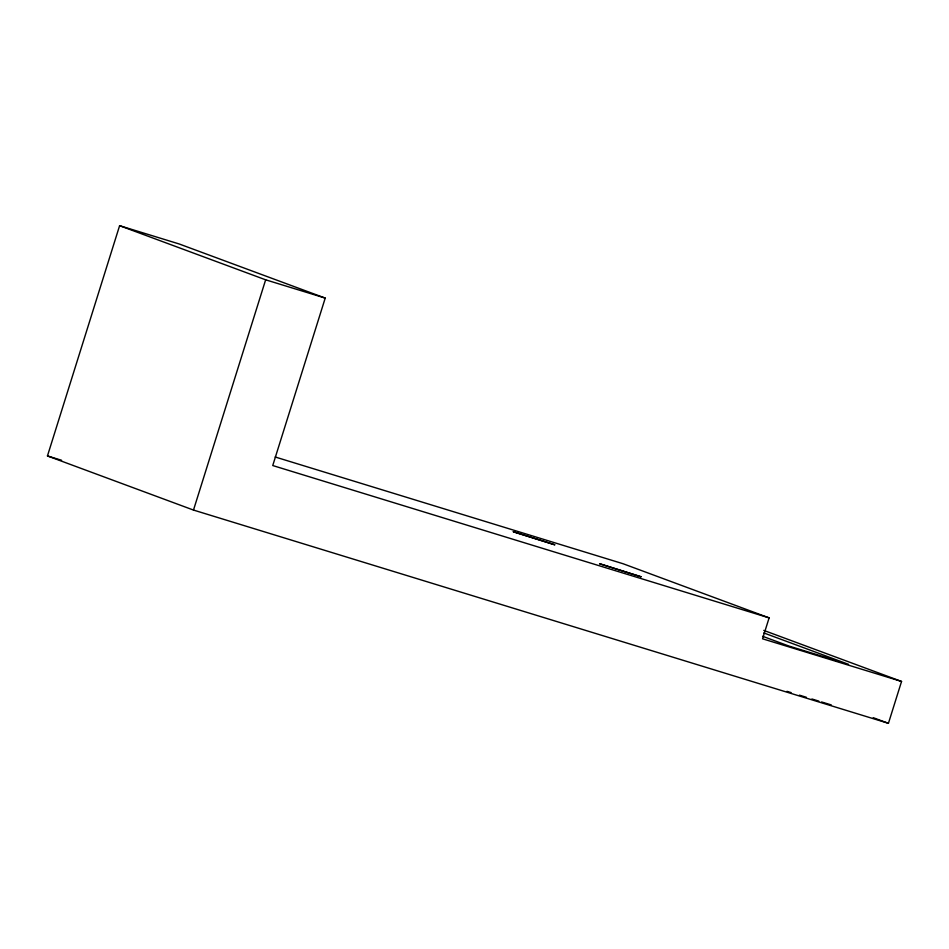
<?xml version="1.0" encoding="UTF-8"?>
<svg xmlns="http://www.w3.org/2000/svg" width="949" height="949" viewBox="0 0 949 949"><rect width="100%" height="100%" fill="white"/><g stroke="black" fill="none" stroke-linecap="round" stroke-linejoin="round"><path stroke-width="1.42" d="M47.45 455.935L119.61 225.684L179.171 243.964L325.222 298.093L272.743 465.544L769.117 617.87L762.557 638.796L901.55 681.453L888.43 723.316L193.489 510.064L47.45 455.935L61.602 460.277M193.489 510.064L265.649 279.813L119.61 225.684M265.649 279.813L325.222 298.093M275.186 456.991L623.078 563.742L769.117 617.87M786.958 691.335L791.11 692.604M799.426 695.154L806.353 697.278M811.893 698.986L818.821 701.109M821.585 701.963L831.288 704.929M763.767 630.397L901.55 681.453M763.803 632.936L848.56 664.347L788.999 646.067L762.593 636.281M873.27 717.705L888.43 723.316M513.302 531.748L554.714 544.785L513.302 531.748M599.602 563.73L641.014 576.767L599.602 563.73"/></g></svg>
